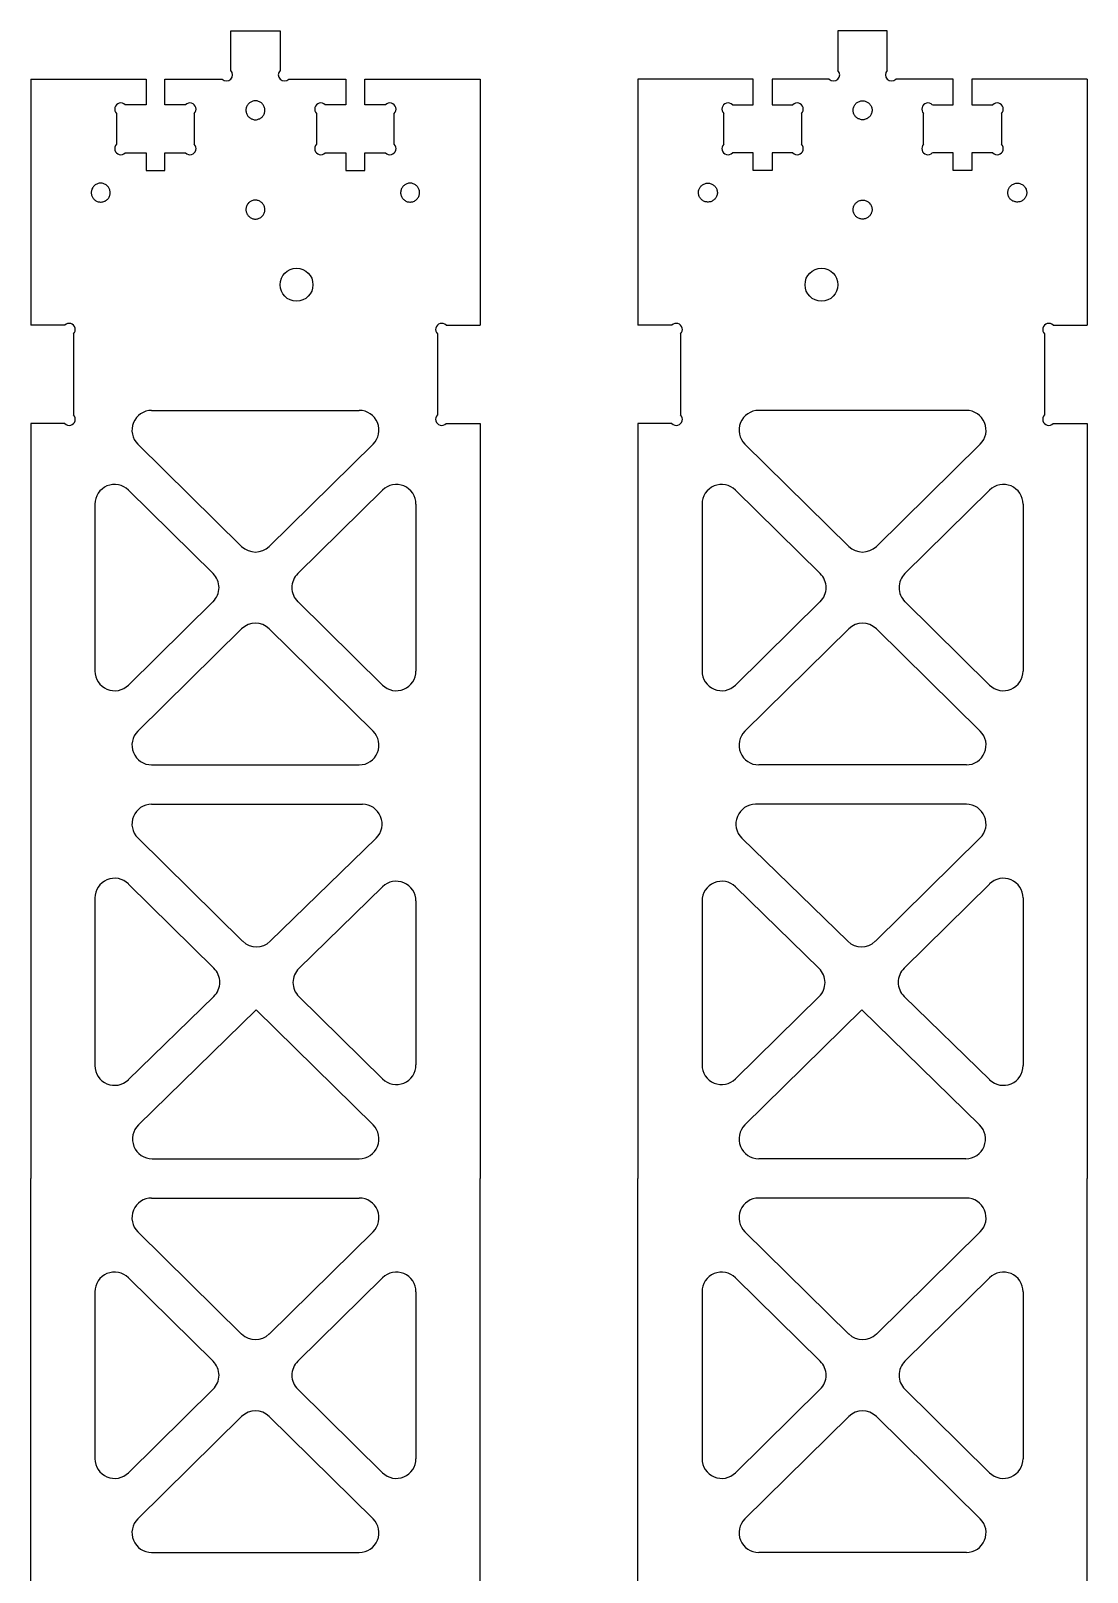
# Model space of a CAD drawing. Extents: x -1.2 to 39.5, y -7.5 to 26.8.
# Drawn here: x 16.65 to 27.38, y 7.97 to 23.62 of the extents above; entities that cross this region are included whole.
import ezdxf

# ---------------------------------------------------------------- set-up
doc = ezdxf.new("R2010")
doc.units = 0
for name, color, linetype in [('CUTSHEETS_2D', 7, 'CONTINUOUS'), ('CUTSHEETS_2D$DRILL_5M', 200, 'CONTINUOUS'), ('CUTSHEETS_2D$EXTERIOR_CUTS', 7, 'CONTINUOUS'), ('CUTSHEETS_2D$INTERIOR_CUTS', 20, 'CONTINUOUS')]:
    doc.layers.add(name, color=color, linetype=linetype)

msp = doc.modelspace()

# ---------------------------------------------------------------- linework, layer by layer
at = {"layer": 'CUTSHEETS_2D'}
for p, q in [((16.997, 20.631), (16.653, 20.631)), ((17.086, 20.542), (17.086, 19.719)), ((20.78, 20.542), (20.78, 19.719)), ((20.868, 20.631), (21.213, 20.631)), ((23.162, 20.631), (22.817, 20.631)), ((23.25, 20.542), (23.25, 19.719)), ((26.944, 20.542), (26.944, 19.719)), ((27.033, 20.631), (27.377, 20.631)), ((16.997, 19.631), (16.653, 19.631)), ((20.868, 19.631), (21.213, 19.631)), ((23.162, 19.631), (22.817, 19.631)), ((27.033, 19.631), (27.377, 19.631))]:
    msp.add_line(p, q, dxfattribs=at)
at = {"layer": 'CUTSHEETS_2D$DRILL_5M'}
for p, q in [((18.85, 22.863), (18.846, 22.855)), ((18.855, 22.87), (18.85, 22.863)), ((18.86, 22.876), (18.855, 22.87)), ((18.865, 22.882), (18.86, 22.876)), ((18.872, 22.888), (18.865, 22.882)), ((18.878, 22.893), (18.872, 22.888)), ((18.885, 22.897), (18.878, 22.893)), ((18.893, 22.901), (18.885, 22.897)), ((18.9, 22.904), (18.893, 22.901)), ((18.908, 22.906), (18.9, 22.904)), ((18.916, 22.908), (18.908, 22.906)), ((18.924, 22.909), (18.916, 22.908)), ((18.933, 22.91), (18.924, 22.909)), ((18.941, 22.909), (18.933, 22.91)), ((18.949, 22.908), (18.941, 22.909)), ((18.957, 22.906), (18.949, 22.908)), ((18.965, 22.904), (18.957, 22.906)), ((18.973, 22.901), (18.965, 22.904)), ((18.98, 22.897), (18.973, 22.901)), ((18.987, 22.893), (18.98, 22.897)), ((18.994, 22.888), (18.987, 22.893)), ((19, 22.882), (18.994, 22.888)), ((19.005, 22.876), (19, 22.882)), ((19.01, 22.87), (19.005, 22.876)), ((19.015, 22.863), (19.01, 22.87)), ((19.019, 22.855), (19.015, 22.863)), ((25.011, 22.855), (25.015, 22.863)), ((25.015, 22.863), (25.019, 22.87)), ((25.019, 22.87), (25.025, 22.876)), ((25.025, 22.876), (25.03, 22.882)), ((25.03, 22.882), (25.036, 22.888)), ((25.036, 22.888), (25.043, 22.893)), ((25.043, 22.893), (25.05, 22.897)), ((25.05, 22.897), (25.057, 22.901)), ((25.057, 22.901), (25.065, 22.904)), ((25.065, 22.904), (25.073, 22.906)), ((25.073, 22.906), (25.081, 22.908)), ((25.081, 22.908), (25.089, 22.909)), ((25.089, 22.909), (25.097, 22.91)), ((25.097, 22.91), (25.106, 22.909)), ((25.106, 22.909), (25.114, 22.908)), ((25.114, 22.908), (25.122, 22.906)), ((25.122, 22.906), (25.13, 22.904)), ((25.13, 22.904), (25.137, 22.901)), ((25.137, 22.901), (25.145, 22.897)), ((25.145, 22.897), (25.152, 22.893)), ((25.152, 22.893), (25.158, 22.888)), ((25.158, 22.888), (25.165, 22.882)), ((25.165, 22.882), (25.17, 22.876)), ((25.17, 22.876), (25.175, 22.87)), ((25.175, 22.87), (25.18, 22.863)), ((25.18, 22.863), (25.184, 22.855)), ((18.838, 22.832), (18.837, 22.824)), ((18.837, 22.824), (18.837, 22.816)), ((18.837, 22.816), (18.837, 22.807)), ((18.837, 22.807), (18.838, 22.799)), ((18.84, 22.84), (18.838, 22.832)), ((18.838, 22.799), (18.839, 22.791)), ((18.839, 22.791), (18.842, 22.783)), ((18.843, 22.848), (18.84, 22.84)), ((18.842, 22.783), (18.844, 22.775)), ((18.846, 22.855), (18.843, 22.848)), ((18.844, 22.775), (18.848, 22.768)), ((18.848, 22.768), (18.852, 22.761)), ((18.852, 22.761), (18.857, 22.754)), ((18.857, 22.754), (18.863, 22.748)), ((18.863, 22.748), (18.868, 22.742)), ((18.868, 22.742), (18.875, 22.737)), ((18.875, 22.737), (18.882, 22.732)), ((18.882, 22.732), (18.889, 22.728)), ((18.889, 22.728), (18.896, 22.725)), ((18.896, 22.725), (18.904, 22.722)), ((18.904, 22.722), (18.912, 22.72)), ((18.912, 22.72), (18.92, 22.718)), ((18.92, 22.718), (18.928, 22.718)), ((18.928, 22.718), (18.937, 22.718)), ((18.937, 22.718), (18.945, 22.718)), ((18.945, 22.718), (18.953, 22.72)), ((18.953, 22.72), (18.961, 22.722)), ((18.961, 22.722), (18.969, 22.725)), ((18.969, 22.725), (18.976, 22.728)), ((18.976, 22.728), (18.984, 22.732)), ((18.984, 22.732), (18.99, 22.737)), ((18.99, 22.737), (18.997, 22.742)), ((18.997, 22.742), (19.003, 22.748)), ((19.003, 22.748), (19.008, 22.754)), ((19.008, 22.754), (19.013, 22.761)), ((19.013, 22.761), (19.017, 22.768)), ((19.017, 22.768), (19.021, 22.775)), ((19.022, 22.848), (19.019, 22.855)), ((19.021, 22.775), (19.024, 22.783)), ((19.025, 22.84), (19.022, 22.848)), ((19.024, 22.783), (19.026, 22.791)), ((19.027, 22.832), (19.025, 22.84)), ((19.026, 22.791), (19.027, 22.799)), ((19.028, 22.824), (19.027, 22.832)), ((19.027, 22.799), (19.028, 22.807)), ((19.029, 22.816), (19.028, 22.824)), ((19.028, 22.807), (19.029, 22.816)), ((25.001, 22.816), (25.002, 22.824)), ((25.002, 22.807), (25.001, 22.816)), ((25.002, 22.824), (25.003, 22.832)), ((25.002, 22.799), (25.002, 22.807)), ((25.004, 22.791), (25.002, 22.799)), ((25.003, 22.832), (25.005, 22.84)), ((25.006, 22.783), (25.004, 22.791)), ((25.005, 22.84), (25.008, 22.848)), ((25.009, 22.775), (25.006, 22.783)), ((25.008, 22.848), (25.011, 22.855)), ((25.013, 22.768), (25.009, 22.775)), ((25.017, 22.761), (25.013, 22.768)), ((25.022, 22.754), (25.017, 22.761)), ((25.027, 22.748), (25.022, 22.754)), ((25.033, 22.742), (25.027, 22.748)), ((25.04, 22.737), (25.033, 22.742)), ((25.046, 22.732), (25.04, 22.737)), ((25.054, 22.728), (25.046, 22.732)), ((25.061, 22.725), (25.054, 22.728)), ((25.069, 22.722), (25.061, 22.725)), ((25.077, 22.72), (25.069, 22.722)), ((25.085, 22.718), (25.077, 22.72)), ((25.093, 22.718), (25.085, 22.718)), ((25.102, 22.718), (25.093, 22.718)), ((25.11, 22.718), (25.102, 22.718)), ((25.118, 22.72), (25.11, 22.718)), ((25.126, 22.722), (25.118, 22.72)), ((25.134, 22.725), (25.126, 22.722)), ((25.141, 22.728), (25.134, 22.725)), ((25.148, 22.732), (25.141, 22.728)), ((25.155, 22.737), (25.148, 22.732)), ((25.162, 22.742), (25.155, 22.737)), ((25.167, 22.748), (25.162, 22.742)), ((25.173, 22.754), (25.167, 22.748)), ((25.178, 22.761), (25.173, 22.754)), ((25.182, 22.768), (25.178, 22.761)), ((25.185, 22.775), (25.182, 22.768)), ((25.184, 22.855), (25.187, 22.848)), ((25.188, 22.783), (25.185, 22.775)), ((25.187, 22.848), (25.19, 22.84)), ((25.191, 22.791), (25.188, 22.783)), ((25.19, 22.84), (25.192, 22.832)), ((25.192, 22.799), (25.191, 22.791)), ((25.192, 22.832), (25.193, 22.824)), ((25.193, 22.807), (25.192, 22.799)), ((25.193, 22.824), (25.193, 22.816)), ((25.193, 22.816), (25.193, 22.807)), ((17.267, 21.992), (17.266, 21.985)), ((17.266, 21.985), (17.266, 21.977)), ((17.266, 21.977), (17.266, 21.969)), ((17.266, 21.969), (17.267, 21.961)), ((17.269, 22), (17.267, 21.992)), ((17.267, 21.961), (17.269, 21.953)), ((17.271, 22.007), (17.269, 22)), ((17.269, 21.953), (17.272, 21.945)), ((17.273, 22.014), (17.271, 22.007)), ((17.272, 21.945), (17.275, 21.937)), ((17.277, 22.021), (17.273, 22.014)), ((17.275, 21.937), (17.278, 21.93)), ((17.28, 22.027), (17.277, 22.021)), ((17.278, 21.93), (17.283, 21.923)), ((17.284, 22.034), (17.28, 22.027)), ((17.283, 21.923), (17.288, 21.916)), ((17.289, 22.04), (17.284, 22.034)), ((17.294, 22.045), (17.289, 22.04)), ((17.3, 22.051), (17.294, 22.045)), ((17.307, 22.056), (17.3, 22.051)), ((17.314, 22.06), (17.307, 22.056)), ((17.322, 22.064), (17.314, 22.06)), ((17.329, 22.067), (17.322, 22.064)), ((17.337, 22.07), (17.329, 22.067)), ((17.345, 22.072), (17.337, 22.07)), ((17.354, 22.073), (17.345, 22.072)), ((17.362, 22.073), (17.354, 22.073)), ((17.37, 22.073), (17.362, 22.073)), ((17.378, 22.072), (17.37, 22.073)), ((17.386, 22.07), (17.378, 22.072)), ((17.394, 22.068), (17.386, 22.07)), ((17.402, 22.064), (17.394, 22.068)), ((17.409, 22.061), (17.402, 22.064)), ((17.416, 22.056), (17.409, 22.061)), ((17.423, 22.051), (17.416, 22.056)), ((17.429, 22.046), (17.423, 22.051)), ((17.435, 22.04), (17.429, 22.046)), ((17.433, 21.912), (17.438, 21.919)), ((17.44, 22.034), (17.435, 22.04)), ((17.438, 21.919), (17.443, 21.925)), ((17.444, 22.027), (17.44, 22.034)), ((17.443, 21.925), (17.447, 21.932)), ((17.448, 22.02), (17.444, 22.027)), ((17.447, 21.932), (17.451, 21.94)), ((17.452, 22.012), (17.448, 22.02)), ((17.451, 21.94), (17.453, 21.947)), ((17.454, 22.004), (17.452, 22.012)), ((17.453, 21.947), (17.456, 21.955)), ((17.456, 21.996), (17.454, 22.004)), ((17.457, 21.988), (17.456, 21.996)), ((17.456, 21.955), (17.457, 21.963)), ((17.458, 21.98), (17.457, 21.988)), ((17.457, 21.963), (17.458, 21.972)), ((17.458, 21.972), (17.458, 21.98)), ((20.408, 21.987), (20.407, 21.979)), ((20.407, 21.979), (20.407, 21.971)), ((20.407, 21.971), (20.408, 21.963)), ((20.409, 21.996), (20.408, 21.987)), ((20.408, 21.963), (20.41, 21.955)), ((20.411, 22.004), (20.409, 21.996)), ((20.41, 21.955), (20.412, 21.947)), ((20.413, 22.011), (20.411, 22.004)), ((20.412, 21.947), (20.415, 21.939)), ((20.417, 22.019), (20.413, 22.011)), ((20.415, 21.939), (20.419, 21.932)), ((20.421, 22.026), (20.417, 22.019)), ((20.419, 21.932), (20.423, 21.924)), ((20.425, 22.033), (20.421, 22.026)), ((20.423, 21.924), (20.428, 21.918)), ((20.43, 22.04), (20.425, 22.033)), ((20.428, 21.918), (20.433, 21.911)), ((20.436, 22.046), (20.43, 22.04)), ((20.442, 22.051), (20.436, 22.046)), ((20.449, 22.056), (20.442, 22.051)), ((20.456, 22.061), (20.449, 22.056)), ((20.463, 22.064), (20.456, 22.061)), ((20.471, 22.068), (20.463, 22.064)), ((20.479, 22.07), (20.471, 22.068)), ((20.487, 22.072), (20.479, 22.07)), ((20.495, 22.073), (20.487, 22.072)), ((20.503, 22.073), (20.495, 22.073)), ((20.511, 22.073), (20.503, 22.073)), ((20.52, 22.072), (20.511, 22.073)), ((20.528, 22.07), (20.52, 22.072)), ((20.535, 22.068), (20.528, 22.07)), ((20.543, 22.064), (20.535, 22.068)), ((20.55, 22.061), (20.543, 22.064)), ((20.557, 22.056), (20.55, 22.061)), ((20.564, 22.051), (20.557, 22.056)), ((20.57, 22.046), (20.564, 22.051)), ((20.576, 22.04), (20.57, 22.046)), ((20.573, 21.911), (20.578, 21.918)), ((20.581, 22.033), (20.576, 22.04)), ((20.578, 21.918), (20.583, 21.924)), ((20.586, 22.026), (20.581, 22.033)), ((20.583, 21.924), (20.588, 21.932)), ((20.589, 22.019), (20.586, 22.026)), ((20.588, 21.932), (20.591, 21.939)), ((20.593, 22.011), (20.589, 22.019)), ((20.591, 21.939), (20.594, 21.947)), ((20.595, 22.004), (20.593, 22.011)), ((20.594, 21.947), (20.596, 21.955)), ((20.597, 21.996), (20.595, 22.004)), ((20.596, 21.955), (20.598, 21.963)), ((20.599, 21.987), (20.597, 21.996)), ((20.598, 21.963), (20.599, 21.971)), ((20.599, 21.979), (20.599, 21.987)), ((20.599, 21.971), (20.599, 21.979)), ((23.431, 21.987), (23.433, 21.996)), ((23.431, 21.979), (23.431, 21.987)), ((23.431, 21.971), (23.431, 21.979)), ((23.432, 21.963), (23.431, 21.971)), ((23.434, 21.955), (23.432, 21.963)), ((23.433, 21.996), (23.435, 22.004)), ((23.436, 21.947), (23.434, 21.955)), ((23.435, 22.004), (23.437, 22.011)), ((23.439, 21.939), (23.436, 21.947)), ((23.437, 22.011), (23.441, 22.019)), ((23.442, 21.932), (23.439, 21.939)), ((23.441, 22.019), (23.444, 22.026)), ((23.447, 21.924), (23.442, 21.932)), ((23.444, 22.026), (23.449, 22.033)), ((23.451, 21.918), (23.447, 21.924)), ((23.449, 22.033), (23.454, 22.04)), ((23.457, 21.911), (23.451, 21.918)), ((23.454, 22.04), (23.46, 22.046)), ((23.46, 22.046), (23.466, 22.051)), ((23.466, 22.051), (23.472, 22.056)), ((23.472, 22.056), (23.479, 22.061)), ((23.479, 22.061), (23.487, 22.064)), ((23.487, 22.064), (23.494, 22.068)), ((23.494, 22.068), (23.502, 22.07)), ((23.502, 22.07), (23.51, 22.072)), ((23.51, 22.072), (23.519, 22.073)), ((23.519, 22.073), (23.527, 22.073)), ((23.527, 22.073), (23.535, 22.073)), ((23.535, 22.073), (23.543, 22.072)), ((23.543, 22.072), (23.551, 22.07)), ((23.551, 22.07), (23.559, 22.068)), ((23.559, 22.068), (23.567, 22.064)), ((23.567, 22.064), (23.574, 22.061)), ((23.574, 22.061), (23.581, 22.056)), ((23.581, 22.056), (23.588, 22.051)), ((23.588, 22.051), (23.594, 22.046)), ((23.594, 22.046), (23.6, 22.04)), ((23.602, 21.918), (23.597, 21.911)), ((23.6, 22.04), (23.605, 22.033)), ((23.607, 21.924), (23.602, 21.918)), ((23.605, 22.033), (23.609, 22.026)), ((23.611, 21.932), (23.607, 21.924)), ((23.609, 22.026), (23.613, 22.019)), ((23.615, 21.939), (23.611, 21.932)), ((23.613, 22.019), (23.617, 22.011)), ((23.618, 21.947), (23.615, 21.939)), ((23.617, 22.011), (23.619, 22.004)), ((23.62, 21.955), (23.618, 21.947)), ((23.619, 22.004), (23.621, 21.996)), ((23.622, 21.963), (23.62, 21.955)), ((23.621, 21.996), (23.622, 21.987)), ((23.622, 21.987), (23.623, 21.979)), ((23.623, 21.971), (23.622, 21.963)), ((23.623, 21.979), (23.623, 21.971)), ((26.572, 21.98), (26.573, 21.988)), ((26.572, 21.972), (26.572, 21.98)), ((26.573, 21.963), (26.572, 21.972)), ((26.573, 21.988), (26.574, 21.996)), ((26.574, 21.955), (26.573, 21.963)), ((26.574, 21.996), (26.576, 22.004)), ((26.577, 21.947), (26.574, 21.955)), ((26.576, 22.004), (26.578, 22.012)), ((26.579, 21.94), (26.577, 21.947)), ((26.578, 22.012), (26.582, 22.02)), ((26.583, 21.932), (26.579, 21.94)), ((26.582, 22.02), (26.586, 22.027)), ((26.587, 21.925), (26.583, 21.932)), ((26.586, 22.027), (26.59, 22.034)), ((26.592, 21.919), (26.587, 21.925)), ((26.59, 22.034), (26.595, 22.04)), ((26.597, 21.912), (26.592, 21.919)), ((26.595, 22.04), (26.601, 22.046)), ((26.601, 22.046), (26.607, 22.051)), ((26.607, 22.051), (26.614, 22.056)), ((26.614, 22.056), (26.621, 22.061)), ((26.621, 22.061), (26.628, 22.064)), ((26.628, 22.064), (26.636, 22.068)), ((26.636, 22.068), (26.643, 22.07)), ((26.643, 22.07), (26.652, 22.072)), ((26.652, 22.072), (26.66, 22.073)), ((26.66, 22.073), (26.668, 22.073)), ((26.668, 22.073), (26.676, 22.073)), ((26.676, 22.073), (26.685, 22.072)), ((26.685, 22.072), (26.693, 22.07)), ((26.693, 22.07), (26.701, 22.067)), ((26.701, 22.067), (26.708, 22.064)), ((26.708, 22.064), (26.716, 22.06)), ((26.716, 22.06), (26.723, 22.056)), ((26.723, 22.056), (26.73, 22.051)), ((26.73, 22.051), (26.736, 22.045)), ((26.736, 22.045), (26.741, 22.04)), ((26.741, 22.04), (26.746, 22.034)), ((26.747, 21.923), (26.742, 21.916)), ((26.746, 22.034), (26.75, 22.027)), ((26.751, 21.93), (26.747, 21.923)), ((26.75, 22.027), (26.753, 22.021)), ((26.755, 21.937), (26.751, 21.93)), ((26.753, 22.021), (26.757, 22.014)), ((26.758, 21.945), (26.755, 21.937)), ((26.757, 22.014), (26.759, 22.007)), ((26.761, 21.953), (26.758, 21.945)), ((26.759, 22.007), (26.761, 22)), ((26.761, 22), (26.763, 21.992)), ((26.762, 21.961), (26.761, 21.953)), ((26.764, 21.969), (26.762, 21.961)), ((26.763, 21.992), (26.764, 21.985)), ((26.764, 21.985), (26.764, 21.977)), ((26.764, 21.977), (26.764, 21.969)), ((17.288, 21.916), (17.293, 21.91)), ((17.293, 21.91), (17.299, 21.905)), ((17.299, 21.905), (17.306, 21.899)), ((17.306, 21.899), (17.313, 21.895)), ((17.313, 21.895), (17.32, 21.891)), ((17.32, 21.891), (17.327, 21.888)), ((17.327, 21.888), (17.335, 21.885)), ((17.335, 21.885), (17.343, 21.883)), ((17.343, 21.883), (17.351, 21.882)), ((17.351, 21.882), (17.359, 21.881)), ((17.359, 21.881), (17.368, 21.881)), ((17.368, 21.881), (17.376, 21.882)), ((17.376, 21.882), (17.384, 21.884)), ((17.384, 21.884), (17.392, 21.886)), ((17.392, 21.886), (17.399, 21.889)), ((17.399, 21.889), (17.407, 21.892)), ((17.407, 21.892), (17.414, 21.896)), ((17.414, 21.896), (17.421, 21.901)), ((17.421, 21.901), (17.427, 21.906)), ((17.427, 21.906), (17.433, 21.912)), ((18.838, 21.821), (18.837, 21.813)), ((18.837, 21.813), (18.837, 21.805)), ((18.837, 21.805), (18.837, 21.797)), ((18.837, 21.797), (18.838, 21.79)), ((18.84, 21.829), (18.838, 21.821)), ((18.838, 21.79), (18.839, 21.782)), ((18.839, 21.782), (18.841, 21.775)), ((18.842, 21.837), (18.84, 21.829)), ((18.841, 21.775), (18.844, 21.768)), ((18.845, 21.845), (18.842, 21.837)), ((18.844, 21.768), (18.847, 21.761)), ((18.849, 21.852), (18.845, 21.845)), ((18.847, 21.761), (18.851, 21.754)), ((18.853, 21.859), (18.849, 21.852)), ((18.858, 21.865), (18.853, 21.859)), ((18.864, 21.872), (18.858, 21.865)), ((18.87, 21.877), (18.864, 21.872)), ((18.876, 21.882), (18.87, 21.877)), ((18.883, 21.887), (18.876, 21.882)), ((18.89, 21.891), (18.883, 21.887)), ((18.898, 21.894), (18.89, 21.891)), ((18.906, 21.897), (18.898, 21.894)), ((18.914, 21.899), (18.906, 21.897)), ((18.922, 21.9), (18.914, 21.899)), ((18.93, 21.901), (18.922, 21.9)), ((18.938, 21.9), (18.93, 21.901)), ((18.946, 21.9), (18.938, 21.9)), ((18.954, 21.898), (18.946, 21.9)), ((18.962, 21.896), (18.954, 21.898)), ((18.97, 21.893), (18.962, 21.896)), ((18.977, 21.89), (18.97, 21.893)), ((18.984, 21.885), (18.977, 21.89)), ((18.991, 21.881), (18.984, 21.885)), ((18.997, 21.875), (18.991, 21.881)), ((19.003, 21.87), (18.997, 21.875)), ((19.009, 21.863), (19.003, 21.87)), ((19.013, 21.857), (19.009, 21.863)), ((19.017, 21.849), (19.013, 21.857)), ((19.015, 21.755), (19.019, 21.762)), ((19.021, 21.842), (19.017, 21.849)), ((19.019, 21.762), (19.022, 21.77)), ((19.024, 21.834), (19.021, 21.842)), ((19.022, 21.77), (19.025, 21.778)), ((19.026, 21.826), (19.024, 21.834)), ((19.025, 21.778), (19.027, 21.786)), ((19.028, 21.818), (19.026, 21.826)), ((19.027, 21.786), (19.028, 21.794)), ((19.028, 21.81), (19.028, 21.818)), ((19.029, 21.802), (19.028, 21.81)), ((19.028, 21.794), (19.029, 21.802)), ((20.433, 21.911), (20.439, 21.906)), ((20.439, 21.906), (20.445, 21.9)), ((20.445, 21.9), (20.452, 21.896)), ((20.452, 21.896), (20.459, 21.892)), ((20.459, 21.892), (20.467, 21.888)), ((20.467, 21.888), (20.475, 21.885)), ((20.475, 21.885), (20.483, 21.883)), ((20.483, 21.883), (20.491, 21.882)), ((20.491, 21.882), (20.499, 21.881)), ((20.499, 21.881), (20.507, 21.881)), ((20.507, 21.881), (20.515, 21.882)), ((20.515, 21.882), (20.524, 21.883)), ((20.524, 21.883), (20.532, 21.885)), ((20.532, 21.885), (20.539, 21.888)), ((20.539, 21.888), (20.547, 21.892)), ((20.547, 21.892), (20.554, 21.896)), ((20.554, 21.896), (20.561, 21.9)), ((20.561, 21.9), (20.567, 21.906)), ((20.567, 21.906), (20.573, 21.911)), ((23.463, 21.906), (23.457, 21.911)), ((23.469, 21.9), (23.463, 21.906)), ((23.476, 21.896), (23.469, 21.9)), ((23.483, 21.892), (23.476, 21.896)), ((23.491, 21.888), (23.483, 21.892)), ((23.498, 21.885), (23.491, 21.888)), ((23.506, 21.883), (23.498, 21.885)), ((23.515, 21.882), (23.506, 21.883)), ((23.523, 21.881), (23.515, 21.882)), ((23.531, 21.881), (23.523, 21.881)), ((23.539, 21.882), (23.531, 21.881)), ((23.547, 21.883), (23.539, 21.882)), ((23.555, 21.885), (23.547, 21.883)), ((23.563, 21.888), (23.555, 21.885)), ((23.571, 21.892), (23.563, 21.888)), ((23.578, 21.896), (23.571, 21.892)), ((23.585, 21.9), (23.578, 21.896)), ((23.591, 21.906), (23.585, 21.9)), ((23.597, 21.911), (23.591, 21.906)), ((25.001, 21.802), (25.002, 21.81)), ((25.002, 21.794), (25.001, 21.802)), ((25.002, 21.818), (25.004, 21.826)), ((25.002, 21.81), (25.002, 21.818)), ((25.003, 21.786), (25.002, 21.794)), ((25.005, 21.778), (25.003, 21.786)), ((25.004, 21.826), (25.006, 21.834)), ((25.008, 21.77), (25.005, 21.778)), ((25.006, 21.834), (25.009, 21.842)), ((25.011, 21.762), (25.008, 21.77)), ((25.009, 21.842), (25.012, 21.849)), ((25.015, 21.755), (25.011, 21.762)), ((25.012, 21.849), (25.017, 21.857)), ((25.017, 21.857), (25.021, 21.863)), ((25.021, 21.863), (25.027, 21.87)), ((25.027, 21.87), (25.032, 21.875)), ((25.032, 21.875), (25.039, 21.881)), ((25.039, 21.881), (25.045, 21.885)), ((25.045, 21.885), (25.053, 21.89)), ((25.053, 21.89), (25.06, 21.893)), ((25.06, 21.893), (25.068, 21.896)), ((25.068, 21.896), (25.076, 21.898)), ((25.076, 21.898), (25.084, 21.9)), ((25.084, 21.9), (25.092, 21.9)), ((25.092, 21.9), (25.1, 21.901)), ((25.1, 21.901), (25.108, 21.9)), ((25.108, 21.9), (25.116, 21.899)), ((25.116, 21.899), (25.124, 21.897)), ((25.124, 21.897), (25.132, 21.894)), ((25.132, 21.894), (25.14, 21.891)), ((25.14, 21.891), (25.147, 21.887)), ((25.147, 21.887), (25.154, 21.882)), ((25.154, 21.882), (25.16, 21.877)), ((25.16, 21.877), (25.166, 21.872)), ((25.166, 21.872), (25.172, 21.865)), ((25.172, 21.865), (25.177, 21.859)), ((25.177, 21.859), (25.181, 21.852)), ((25.183, 21.761), (25.179, 21.754)), ((25.181, 21.852), (25.185, 21.845)), ((25.186, 21.768), (25.183, 21.761)), ((25.185, 21.845), (25.188, 21.837)), ((25.189, 21.775), (25.186, 21.768)), ((25.188, 21.837), (25.19, 21.829)), ((25.191, 21.782), (25.189, 21.775)), ((25.19, 21.829), (25.192, 21.821)), ((25.192, 21.79), (25.191, 21.782)), ((25.192, 21.821), (25.193, 21.813)), ((25.193, 21.797), (25.192, 21.79)), ((25.193, 21.813), (25.193, 21.805)), ((25.193, 21.805), (25.193, 21.797)), ((26.603, 21.906), (26.597, 21.912)), ((26.609, 21.901), (26.603, 21.906)), ((26.616, 21.896), (26.609, 21.901)), ((26.623, 21.892), (26.616, 21.896)), ((26.631, 21.889), (26.623, 21.892)), ((26.638, 21.886), (26.631, 21.889)), ((26.646, 21.884), (26.638, 21.886)), ((26.654, 21.882), (26.646, 21.884)), ((26.662, 21.881), (26.654, 21.882)), ((26.671, 21.881), (26.662, 21.881)), ((26.679, 21.882), (26.671, 21.881)), ((26.687, 21.883), (26.679, 21.882)), ((26.695, 21.885), (26.687, 21.883)), ((26.703, 21.888), (26.695, 21.885)), ((26.71, 21.891), (26.703, 21.888)), ((26.717, 21.895), (26.71, 21.891)), ((26.724, 21.899), (26.717, 21.895)), ((26.731, 21.905), (26.724, 21.899)), ((26.737, 21.91), (26.731, 21.905)), ((26.742, 21.916), (26.737, 21.91)), ((18.851, 21.754), (18.855, 21.748)), ((18.855, 21.748), (18.86, 21.742)), ((18.86, 21.742), (18.865, 21.737)), ((18.865, 21.737), (18.871, 21.731)), ((18.871, 21.731), (18.878, 21.726)), ((18.878, 21.726), (18.885, 21.722)), ((18.885, 21.722), (18.892, 21.718)), ((18.892, 21.718), (18.9, 21.714)), ((18.9, 21.714), (18.908, 21.712)), ((18.908, 21.712), (18.916, 21.71)), ((18.916, 21.71), (18.924, 21.709)), ((18.924, 21.709), (18.933, 21.709)), ((18.933, 21.709), (18.941, 21.709)), ((18.941, 21.709), (18.949, 21.71)), ((18.949, 21.71), (18.957, 21.712)), ((18.957, 21.712), (18.965, 21.714)), ((18.965, 21.714), (18.972, 21.717)), ((18.972, 21.717), (18.98, 21.721)), ((18.98, 21.721), (18.987, 21.725)), ((18.987, 21.725), (18.993, 21.73)), ((18.993, 21.73), (18.999, 21.736)), ((18.999, 21.736), (19.005, 21.742)), ((19.005, 21.742), (19.01, 21.748)), ((19.01, 21.748), (19.015, 21.755)), ((25.02, 21.748), (25.015, 21.755)), ((25.025, 21.742), (25.02, 21.748)), ((25.03, 21.736), (25.025, 21.742)), ((25.037, 21.73), (25.03, 21.736)), ((25.043, 21.725), (25.037, 21.73)), ((25.05, 21.721), (25.043, 21.725)), ((25.057, 21.717), (25.05, 21.721)), ((25.065, 21.714), (25.057, 21.717)), ((25.073, 21.712), (25.065, 21.714)), ((25.081, 21.71), (25.073, 21.712)), ((25.089, 21.709), (25.081, 21.71)), ((25.097, 21.709), (25.089, 21.709)), ((25.106, 21.709), (25.097, 21.709)), ((25.114, 21.71), (25.106, 21.709)), ((25.122, 21.712), (25.114, 21.71)), ((25.13, 21.714), (25.122, 21.712)), ((25.138, 21.718), (25.13, 21.714)), ((25.145, 21.722), (25.138, 21.718)), ((25.152, 21.726), (25.145, 21.722)), ((25.159, 21.731), (25.152, 21.726)), ((25.165, 21.737), (25.159, 21.731)), ((25.17, 21.742), (25.165, 21.737)), ((25.175, 21.748), (25.17, 21.742)), ((25.179, 21.754), (25.175, 21.748))]:
    msp.add_line(p, q, dxfattribs=at)
at = {"layer": 'CUTSHEETS_2D$EXTERIOR_CUTS'}
for p, q in [((18.683, 23.219), (18.683, 23.621)), ((18.683, 23.621), (19.183, 23.621)), ((19.183, 23.621), (19.183, 23.219)), ((24.847, 23.621), (24.847, 23.219)), ((25.347, 23.621), (24.847, 23.621)), ((25.347, 23.219), (25.347, 23.621)), ((16.653, 23.131), (17.822, 23.131)), ((16.653, 23.131), (16.653, 22.304)), ((17.822, 23.131), (17.822, 22.87)), ((18.014, 22.87), (18.014, 23.131)), ((18.014, 23.131), (18.594, 23.131)), ((19.271, 23.131), (19.852, 23.131)), ((19.852, 23.131), (19.852, 22.87)), ((20.044, 22.87), (20.044, 23.131)), ((20.044, 23.131), (21.213, 23.131)), ((21.213, 23.131), (21.213, 22.304)), ((22.817, 23.131), (22.817, 22.304)), ((23.986, 23.131), (22.817, 23.131)), ((23.986, 22.87), (23.986, 23.131)), ((24.178, 23.131), (24.178, 22.87)), ((24.759, 23.131), (24.178, 23.131)), ((26.016, 23.131), (25.436, 23.131)), ((26.016, 22.87), (26.016, 23.131)), ((27.377, 23.131), (26.208, 23.131)), ((26.208, 23.131), (26.208, 22.87)), ((27.377, 23.131), (27.377, 22.304)), ((17.822, 22.87), (17.611, 22.87)), ((18.224, 22.87), (18.014, 22.87)), ((19.852, 22.87), (19.641, 22.87)), ((20.254, 22.87), (20.044, 22.87)), ((23.776, 22.87), (23.986, 22.87)), ((24.178, 22.87), (24.389, 22.87)), ((25.806, 22.87), (26.016, 22.87)), ((26.208, 22.87), (26.419, 22.87)), ((17.523, 22.781), (17.523, 22.468)), ((18.313, 22.468), (18.313, 22.781)), ((19.553, 22.781), (19.553, 22.468)), ((20.343, 22.468), (20.343, 22.781)), ((23.687, 22.468), (23.687, 22.781)), ((24.477, 22.781), (24.477, 22.468)), ((25.717, 22.468), (25.717, 22.781)), ((26.507, 22.781), (26.507, 22.468)), ((16.653, 22.304), (16.653, 20.631)), ((17.611, 22.38), (17.822, 22.38)), ((17.822, 22.38), (17.822, 22.201)), ((18.014, 22.201), (18.014, 22.38)), ((18.014, 22.38), (18.224, 22.38)), ((19.641, 22.38), (19.852, 22.38)), ((19.852, 22.38), (19.852, 22.201)), ((20.044, 22.201), (20.044, 22.38)), ((20.044, 22.38), (20.254, 22.38)), ((21.213, 22.304), (21.213, 20.631)), ((22.817, 22.304), (22.817, 20.631)), ((23.986, 22.38), (23.776, 22.38)), ((23.986, 22.201), (23.986, 22.38)), ((24.178, 22.38), (24.178, 22.201)), ((24.389, 22.38), (24.178, 22.38)), ((26.016, 22.38), (25.806, 22.38)), ((26.016, 22.201), (26.016, 22.38)), ((26.208, 22.38), (26.208, 22.201)), ((26.419, 22.38), (26.208, 22.38)), ((27.377, 22.304), (27.377, 20.631)), ((17.822, 22.201), (18.014, 22.201)), ((19.852, 22.201), (20.044, 22.201)), ((24.178, 22.201), (23.986, 22.201)), ((26.208, 22.201), (26.016, 22.201)), ((16.653, 19.631), (16.653, 11.965)), ((21.213, 19.631), (21.213, 11.965)), ((22.817, 19.631), (22.817, 11.965)), ((27.377, 19.631), (27.377, 11.965)), ((16.653, 4.3), (16.653, 11.965)), ((21.213, 4.3), (21.213, 11.965)), ((22.817, 4.3), (22.817, 11.965)), ((27.377, 4.3), (27.377, 11.965))]:
    msp.add_line(p, q, dxfattribs=at)
for centre, start, end in [((18.638, 23.175), 225, 45), ((19.227, 23.175), 135, 315), ((24.803, 23.175), 225, 45), ((25.392, 23.175), 135, 315), ((17.567, 22.825), 44.9884, 225.0347), ((18.268, 22.825), 314.9653, 135.0116), ((19.597, 22.825), 44.9884, 225.0347), ((20.298, 22.825), 314.9653, 135.0116), ((23.731, 22.825), 44.9884, 225.0347), ((24.433, 22.825), 314.9653, 135.0116), ((25.761, 22.825), 44.9884, 225.0347), ((26.463, 22.825), 314.9653, 135.0116), ((17.567, 22.424), 134.9653, 315.0116), ((18.268, 22.424), 224.9884, 45.0347), ((19.597, 22.424), 134.9653, 315.0116), ((20.298, 22.424), 224.9884, 45.0347), ((23.731, 22.424), 134.9653, 315.0116), ((24.433, 22.424), 224.9884, 45.0347), ((25.761, 22.424), 134.9653, 315.0116), ((26.463, 22.424), 224.9884, 45.0347), ((17.041, 20.586), 314.9884, 135.0347), ((20.824, 20.586), 44.9653, 225.0116), ((23.206, 20.586), 314.9884, 135.0347), ((26.989, 20.586), 44.9653, 225.0116), ((17.041, 19.675), 224.9653, 45.0116), ((20.824, 19.675), 134.9884, 315.0347), ((23.206, 19.675), 224.9653, 45.0116), ((26.989, 19.675), 134.9884, 315.0347)]:
    msp.add_arc(centre, 0.0625, start, end, dxfattribs=at)
at = {"layer": 'CUTSHEETS_2D$INTERIOR_CUTS'}
for p, q in [((17.879, 19.765), (19.987, 19.765)), ((26.151, 19.765), (24.043, 19.765)), ((17.738, 19.423), (18.792, 18.384)), ((20.127, 19.423), (19.073, 18.384)), ((23.903, 19.423), (24.957, 18.384)), ((26.292, 19.423), (25.238, 18.384)), ((17.643, 18.955), (18.503, 18.108)), ((20.222, 18.955), (19.362, 18.108)), ((23.808, 18.955), (24.668, 18.108)), ((26.387, 18.955), (25.527, 18.108)), ((17.303, 18.813), (17.303, 17.118)), ((20.563, 18.813), (20.563, 17.118)), ((23.467, 18.813), (23.467, 17.118)), ((26.727, 18.813), (26.727, 17.118)), ((18.503, 17.823), (17.643, 16.976)), ((19.362, 17.823), (20.222, 16.976)), ((24.668, 17.823), (23.808, 16.976)), ((25.527, 17.823), (26.387, 16.976)), ((18.792, 17.546), (17.738, 16.508)), ((19.073, 17.546), (20.127, 16.508)), ((24.957, 17.546), (23.903, 16.508)), ((25.238, 17.546), (26.292, 16.508)), ((17.879, 16.165), (19.987, 16.165)), ((26.151, 16.165), (24.043, 16.165)), ((17.879, 15.765), (20.019, 15.765)), ((26.151, 15.765), (24.011, 15.765)), ((17.738, 15.423), (18.803, 14.374)), ((20.159, 15.422), (19.083, 14.373)), ((23.871, 15.422), (24.947, 14.373)), ((26.292, 15.423), (25.227, 14.374)), ((17.643, 14.955), (18.511, 14.1)), ((20.223, 14.926), (19.374, 14.098)), ((23.807, 14.926), (24.656, 14.098)), ((26.387, 14.955), (25.519, 14.1)), ((17.303, 14.813), (17.303, 13.11)), ((20.563, 14.783), (20.563, 13.118)), ((23.467, 14.783), (23.467, 13.118)), ((26.727, 14.813), (26.727, 13.11)), ((18.511, 13.814), (17.642, 12.967)), ((19.373, 13.812), (20.222, 12.976)), ((24.657, 13.812), (23.808, 12.976)), ((25.519, 13.814), (26.388, 12.967)), ((18.942, 13.676), (17.746, 12.509)), ((18.942, 13.676), (20.127, 12.508)), ((25.088, 13.676), (23.903, 12.508)), ((25.088, 13.676), (26.284, 12.509)), ((17.885, 12.165), (19.987, 12.165)), ((26.145, 12.165), (24.043, 12.165)), ((17.879, 11.765), (19.987, 11.765)), ((26.151, 11.765), (24.043, 11.765)), ((18.792, 10.384), (17.738, 11.423)), ((20.127, 11.423), (19.073, 10.384)), ((23.903, 11.423), (24.957, 10.384)), ((25.238, 10.384), (26.292, 11.423)), ((17.303, 10.813), (17.303, 9.118)), ((18.503, 10.108), (17.643, 10.955)), ((20.222, 10.955), (19.362, 10.108)), ((20.563, 10.813), (20.563, 9.118)), ((23.467, 10.813), (23.467, 9.118)), ((23.808, 10.955), (24.668, 10.108)), ((25.527, 10.108), (26.387, 10.955)), ((26.727, 10.813), (26.727, 9.118)), ((18.503, 9.823), (17.643, 8.976)), ((20.222, 8.976), (19.362, 9.823)), ((23.808, 8.976), (24.668, 9.823)), ((25.527, 9.823), (26.387, 8.976)), ((18.792, 9.546), (17.738, 8.508)), ((20.127, 8.508), (19.073, 9.546)), ((23.903, 8.508), (24.957, 9.546)), ((25.238, 9.546), (26.292, 8.508)), ((17.879, 8.165), (19.987, 8.165)), ((26.151, 8.165), (24.043, 8.165))]:
    msp.add_line(p, q, dxfattribs=at)
for centre in [(19.35, 21.042), (24.68, 21.042)]:
    msp.add_circle(centre, 0.167, dxfattribs=at)
for centre, start, end in [((17.879, 19.565), 90, 225.4265), ((19.987, 19.565), 314.5735, 90), ((24.043, 19.565), 90, 225.4265), ((26.151, 19.565), 314.5735, 90), ((17.503, 18.813), 45.4265, 180), ((20.363, 18.813), 360, 134.5735), ((23.667, 18.813), 45.4265, 180), ((26.527, 18.813), 0, 134.5735), ((18.933, 18.527), 225.4265, 314.5735), ((25.097, 18.527), 225.4265, 314.5735), ((18.363, 17.965), 314.5735, 45.4265), ((19.503, 17.965), 134.5735, 225.4265), ((24.527, 17.965), 314.5735, 45.4265), ((25.667, 17.965), 134.5735, 225.4265), ((18.933, 17.404), 45.4265, 134.5735), ((25.097, 17.404), 45.4265, 134.5735), ((17.503, 17.118), 180, 314.5735), ((20.363, 17.118), 225.4265, 0), ((23.667, 17.118), 180, 314.5735), ((26.527, 17.118), 225.4265, 360), ((17.879, 16.365), 134.5735, 270), ((19.987, 16.365), 270, 45.4265), ((24.043, 16.365), 134.5735, 270), ((26.151, 16.365), 270, 45.4265), ((17.879, 15.565), 90, 225.4265), ((20.019, 15.565), 314.299, 90), ((24.011, 15.565), 90, 225.701), ((26.151, 15.565), 314.5735, 90), ((17.503, 14.813), 45.4265, 180), ((20.363, 14.783), 0, 134.299), ((23.667, 14.783), 45.701, 180), ((26.527, 14.813), 0, 134.5735), ((18.944, 14.516), 225.4265, 314.299), ((25.086, 14.516), 225.701, 314.5735), ((18.371, 13.957), 314.299, 45.4265), ((19.514, 13.954), 134.299, 225.4265), ((24.516, 13.954), 314.5735, 45.701), ((25.659, 13.957), 134.5735, 225.701), ((17.503, 13.11), 180, 314.299), ((20.363, 13.118), 225.4265, 0), ((23.667, 13.118), 180, 314.5735), ((26.527, 13.11), 225.701, 0), ((17.885, 12.365), 134.299, 270), ((19.987, 12.365), 270, 45.4265), ((24.043, 12.365), 134.5735, 270), ((26.145, 12.365), 270, 45.701), ((17.879, 11.565), 90, 225.4265), ((19.987, 11.565), 314.5735, 90), ((24.043, 11.565), 90, 225.4265), ((26.151, 11.565), 314.5735, 90), ((17.503, 10.813), 45.4265, 180), ((20.363, 10.813), 0, 134.5735), ((23.667, 10.813), 45.4265, 180), ((26.527, 10.813), 0, 134.5735), ((18.933, 10.527), 225.4265, 314.5735), ((25.097, 10.527), 225.4265, 314.5735), ((18.363, 9.965), 314.5735, 45.4265), ((19.503, 9.965), 134.5735, 225.4265), ((24.527, 9.965), 314.5735, 45.4265), ((25.667, 9.965), 134.5735, 225.4265), ((18.933, 9.404), 45.4265, 134.5735), ((25.097, 9.404), 45.4265, 134.5735), ((17.503, 9.118), 180, 314.5735), ((20.363, 9.118), 225.4265, 0), ((23.667, 9.118), 180, 314.5735), ((26.527, 9.118), 225.4265, 0), ((17.879, 8.365), 134.5735, 270), ((19.987, 8.365), 270, 45.4265), ((24.043, 8.365), 134.5735, 270), ((26.151, 8.365), 270, 45.4265)]:
    msp.add_arc(centre, 0.2, start, end, dxfattribs=at)

doc.saveas('drawing.dxf')
